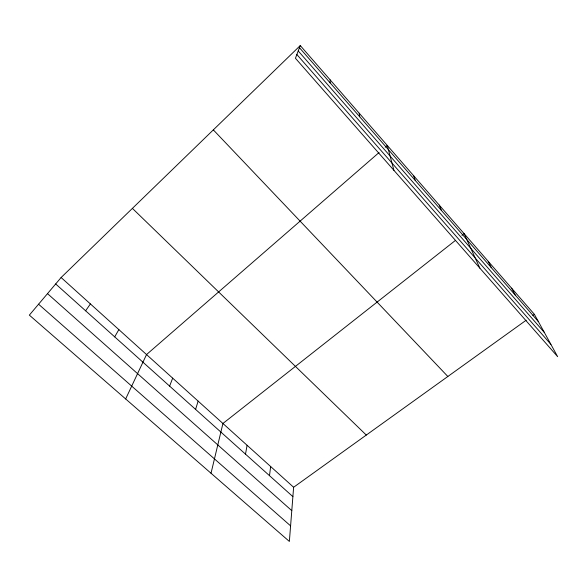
<?xml version="1.0" encoding="UTF-8"?>
<svg xmlns="http://www.w3.org/2000/svg" width="587" height="587" viewBox="0 0 587 587"><rect width="100%" height="100%" fill="white"/><g stroke="black" fill="none" stroke-linecap="round" stroke-linejoin="round"><path stroke-width="0.88" d="M330.099 82.818L330.217 79.935M526.209 320.194L293.625 487.261L289.369 541.441L29.35 315.124L61.114 277.519L300.273 45.559L534.375 314.324L557.65 356.676L295.437 58.267L300.273 45.559M269.499 475.661L270.651 466.54M245.498 454.147L247.09 445.291M211.019 473.247L222.928 423.484L455.534 240.34M195.588 409.396L198.127 401.119M169.621 386.114L172.673 378.153M125.662 398.955L146.53 354.577L379.07 152.525M114.692 336.865L118.86 329.608M85.614 310.794L90.398 303.934M385.204 147.19L387.251 145.415L393.928 170.355M461.94 235.292L464.075 233.611L479.865 268.156M532.893 315.388L534.375 314.324M38.573 304.213L290.594 525.864M47.503 293.632L291.79 510.646M55.677 283.954L292.891 496.631M61.114 277.519L293.625 487.261M132.405 208.37L366.295 435.062M213.33 129.881L447.844 376.48M296.861 54.532L550.892 344.371M299.458 47.694L538.352 321.566M298.225 50.944L544.34 332.455M511.615 288.188L515.188 295.004M488.193 261.296L491.334 267.657M439.237 205.09L441.439 210.454M413.637 175.704L415.325 180.517M359.2 113.203L359.721 116.784"/></g></svg>
